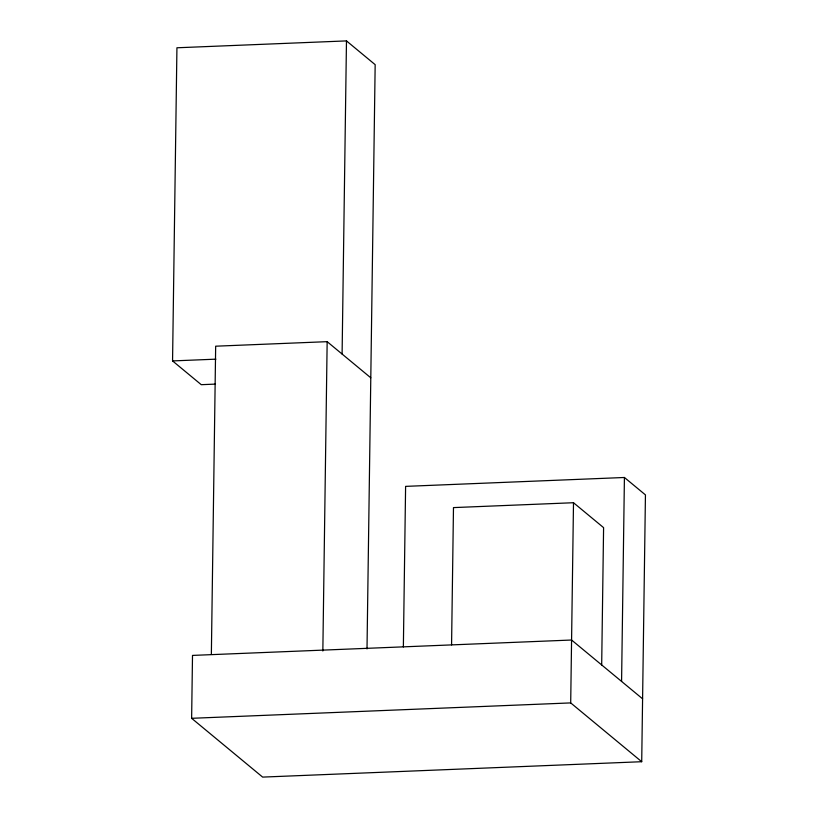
<?xml version="1.0" encoding="UTF-8"?>
<svg xmlns="http://www.w3.org/2000/svg" width="818" height="818" viewBox="0 0 818 818"><rect width="100%" height="100%" fill="white"/><g stroke="black" fill="none" stroke-linecap="round" stroke-linejoin="round"><path stroke-width="1.23" d="M215.277 384.112L201.259 384.685L172.557 360.922L176.933 47.781L346.474 40.9L375.165 64.663L367.006 648.93M403.366 646.966L405.605 486.373L624.42 477.487L645.443 494.89L641.711 761.711L262.639 777.1L191.627 718.306L192.506 655.412L571.577 640.024L642.59 698.817M211.361 654.247L215.666 346.198L327.159 341.668L370.789 377.804M322.844 650.995L327.159 341.668M342.098 354.041L346.474 40.9M451.567 644.901L453.479 507.6L573.5 502.722L603.592 527.641L601.68 664.942M641.711 761.711L570.698 702.907L573.5 502.722M621.578 681.414L624.42 477.487M172.557 360.922L215.901 359.163M191.627 718.306L570.698 702.907"/></g></svg>
